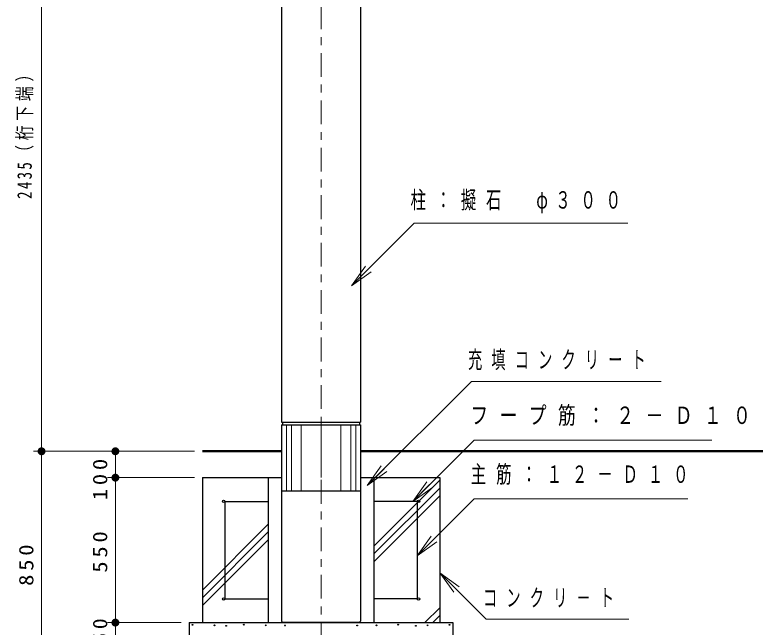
# Model space of a CAD drawing. Units: millimetres on the paper, scale 1:30. Extents: x -365 to 0, y 0 to 257.
# Drawn here: x -176.9 to -83.3, y 102.1 to 179.5 of the extents above; entities that cross this region are included whole.
import ezdxf

# ---------------------------------------------------------------- set-up
doc = ezdxf.new("R2010")
doc.units = ezdxf.units.MM
doc.linetypes.add('USER2', pattern=[6, 3, -1, 1, -1])
doc.layers.add('LY_1', color=190, linetype='Continuous', lineweight=25)
doc.styles.add('ＭＳ ゴシック', font='')
doc.styles.get('ＭＳ ゴシック').set_extended_font_data('MS Gothic')

# ---------------------------------------------------------------- blocks, each defined once
blk = doc.blocks.new('filled_dot')
at = {"color": 0, "linetype": 'Continuous', "lineweight": -2, "const_width": 1.25}
blk.add_lwpolyline([(-0.625, 0, 1), (0.625, 0, 1)], format="xyb", close=True, dxfattribs=at)

msp = doc.modelspace()

# ---------------------------------------------------------------- linework, layer by layer
at = {"layer": 'LY_1', "color": 7, "linetype": 'USER2', "lineweight": 13}
msp.add_line((-138.138, 93.713), (-138.138, 226.935), dxfattribs=at)
at = {"layer": 'LY_1', "color": 7, "lineweight": 13}
for p, q in [((-173.472, 124.339), (-173.472, 205.505)), ((-134.274, 145.278), (-132.506, 147.753)), ((-134.274, 145.278), (-132.152, 147.399)), ((-131.799, 147.046), (-134.274, 145.278)), ((-142.513, 127.672), (-142.513, 124.339)), ((-141.888, 127.672), (-141.888, 124.339)), ((-140.638, 127.672), (-140.638, 124.339)), ((-138.138, 127.672), (-138.138, 124.339)), ((-135.638, 127.672), (-135.638, 124.339)), ((-134.388, 127.672), (-134.388, 124.339)), ((-133.763, 127.672), (-133.763, 124.339)), ((-155.805, 124.339), (-174.472, 124.339)), ((-154.138, 124.339), (-174.472, 124.339)), ((-173.472, 96.005), (-173.472, 124.339)), ((-164.138, 121.005), (-164.138, 124.339)), ((-142.513, 124.339), (-142.513, 119.339)), ((-141.888, 124.339), (-141.888, 119.339)), ((-140.638, 124.339), (-140.638, 119.339)), ((-138.138, 124.339), (-138.138, 121.005)), ((-135.638, 124.339), (-135.638, 119.339)), ((-134.388, 124.339), (-134.388, 119.339)), ((-133.763, 124.339), (-133.763, 119.339)), ((-132.299, 120.004), (-130.531, 122.479)), ((-132.299, 120.004), (-130.177, 122.126)), ((-129.824, 121.772), (-132.299, 120.004)), ((-154.138, 121.005), (-165.138, 121.005)), ((-164.138, 102.672), (-164.138, 121.005)), ((-153.139, 120.936), (-153.069, 121.005)), ((-131.472, 112.339), (-123.138, 120.672)), ((-126.545, 118.005), (-124.777, 120.48)), ((-126.545, 118.005), (-124.423, 120.127)), ((-131.472, 111.349), (-123.138, 119.682)), ((-124.07, 119.773), (-126.545, 118.005)), ((-131.472, 110.359), (-123.138, 118.693)), ((-153.139, 106.794), (-144.805, 115.128)), ((-153.139, 105.804), (-144.805, 114.138)), ((-125.972, 111.126), (-124.204, 113.601)), ((-125.972, 111.126), (-123.85, 113.247)), ((-153.139, 104.814), (-144.805, 113.148)), ((-123.497, 112.894), (-125.972, 111.126)), ((-121.367, 106.505), (-123.138, 108.978)), ((-123.138, 108.978), (-120.661, 107.213)), ((-123.138, 108.978), (-121.014, 106.859)), ((-125.017, 102.672), (-123.138, 104.55)), ((-124.027, 102.672), (-123.138, 103.56)), ((-155.805, 102.672), (-165.138, 102.672)), ((-164.138, 101.005), (-164.138, 102.672))]:
    msp.add_line(p, q, dxfattribs=at)
at = {"layer": 'LY_1', "color": 4}
for p, q in [((-143.138, 200.671), (-143.138, 128.005)), ((-133.138, 200.671), (-133.138, 128.005)), ((-143.138, 128.005), (-133.138, 128.005)), ((-143.138, 127.672), (-133.138, 127.672)), ((-143.138, 127.672), (-143.138, 124.339)), ((-142.995, 128.005), (-142.995, 127.672)), ((-133.281, 128.005), (-133.281, 127.672)), ((-133.138, 127.672), (-133.138, 124.339))]:
    msp.add_line(p, q, dxfattribs=at)
at = {"layer": 'LY_1', "color": 7, "lineweight": 50}
for p, q in [((-143.138, 124.339), (-153.138, 124.339)), ((-133.138, 124.339), (-39.805, 124.339))]:
    msp.add_line(p, q, dxfattribs=at)
at = {"layer": 'LY_1', "color": 7}
for p, q in [((-143.138, 124.339), (-143.138, 102.839)), ((-133.138, 124.339), (-133.138, 102.839)), ((-153.138, 121.005), (-143.138, 121.005)), ((-153.138, 121.005), (-153.138, 102.672)), ((-144.805, 121.005), (-144.805, 102.672)), ((-133.138, 121.005), (-123.138, 121.005)), ((-131.472, 121.005), (-131.472, 102.672)), ((-123.138, 121.005), (-123.138, 102.672)), ((-143.138, 119.339), (-133.138, 119.339)), ((-150.305, 118.005), (-150.305, 105.672)), ((-150.305, 118.005), (-144.805, 118.005)), ((-125.972, 118.005), (-131.472, 118.005)), ((-125.972, 118.005), (-125.972, 105.672)), ((-150.305, 105.672), (-144.805, 105.672)), ((-125.972, 105.672), (-131.472, 105.672)), ((-154.805, 102.672), (-121.472, 102.672)), ((-154.805, 102.672), (-154.805, 96.005)), ((-142.972, 102.672), (-143.138, 102.839)), ((-133.305, 102.672), (-142.972, 102.672)), ((-133.305, 102.672), (-133.138, 102.839)), ((-121.472, 102.672), (-121.472, 96.005))]:
    msp.add_line(p, q, dxfattribs=at)
at = {"layer": 'LY_1', "color": 7, "lineweight": 13}
for points in [[(-134.274, 145.278), (-126.368, 153.184), (-99.368, 153.184)], [(-132.299, 120.004), (-119.142, 133.161), (-95.142, 133.161)], [(-126.545, 118.005), (-118.783, 125.767), (-88.76, 125.767)], [(-125.972, 111.126), (-118.783, 118.315), (-91.763, 118.315)], [(-123.138, 108.978), (-117.248, 103.102), (-99.248, 103.102)]]:
    msp.add_lwpolyline(points, dxfattribs=at)
at = {"layer": 'LY_1', "color": 7}
for centre, radius in [((-150.455, 118.005), 0.15), ((-125.822, 118.005), 0.15), ((-150.455, 105.672), 0.15), ((-125.822, 105.672), 0.15), ((-154.381, 102.388), 0.05), ((-151.611, 102.33), 0.05), ((-150.129, 102.252), 0.05), ((-147.887, 102.408), 0.05), ((-145.137, 102.33), 0.05), ((-142.699, 102.31), 0.05), ((-133.577, 102.31), 0.05), ((-131.14, 102.33), 0.05), ((-128.39, 102.408), 0.05), ((-126.147, 102.252), 0.05), ((-124.665, 102.33), 0.05), ((-121.896, 102.388), 0.05)]:
    msp.add_circle(centre, radius, dxfattribs=at)

# ---------------------------------------------------------------- block references
at = {"layer": 'LY_1', "color": 7, "lineweight": 13, "xscale": 0.4, "yscale": 0.4}
for p, rotation in [((-173.472, 124.339), 270), ((-173.472, 124.339), 90), ((-164.138, 124.339), 270), ((-164.138, 121.005), 90), ((-164.138, 121.005), 270), ((-164.138, 102.672), 270), ((-164.138, 102.672), 90)]:
    msp.add_blockref('filled_dot', p, dxfattribs=dict(at, rotation=rotation))

# ---------------------------------------------------------------- texts
at = {"layer": 'LY_1', "color": 7, "char_height": 1.833, "attachment_point": 8, "rotation": 90, "style": 'ＭＳ ゴシック'}
for s, insert in [('\\T1.32;\\W0.75;2435（桁下端）', (-174.472, 164.922)), ('\\T1.33;\\W1.15;100', (-165.138, 121.005)), ('\\T1.33;\\W1.15;550', (-165.138, 111.839)), ('\\T1.33;\\W1.15;850', (-174.472, 110.172)), ('\\T1.34;\\W1.1;50', (-165.138, 101.839))]:
    msp.add_mtext(s, dxfattribs=dict(at, insert=insert))
at = {"layer": 'LY_1', "color": 7, "char_height": 2.199, "attachment_point": 4, "style": 'ＭＳ ゴシック'}
for s, insert in [('\\T1.63;\\W0.65;柱：擬石\u3000φ３００', (-126.827, 155.834)), ('\\T1.64;\\W0.6;充填コンクリート', (-119.559, 135.811)), ('\\T1.64;\\W0.75;フープ筋：２－Ｄ１０', (-119.265, 128.767)), ('\\T1.64;\\W0.65;主筋：１２－Ｄ１０', (-119.217, 121.315)), ('\\T1.64;\\W0.6;コンクリ－ト', (-117.664, 105.752))]:
    msp.add_mtext(s, dxfattribs=dict(at, insert=insert))

doc.saveas('drawing.dxf')
